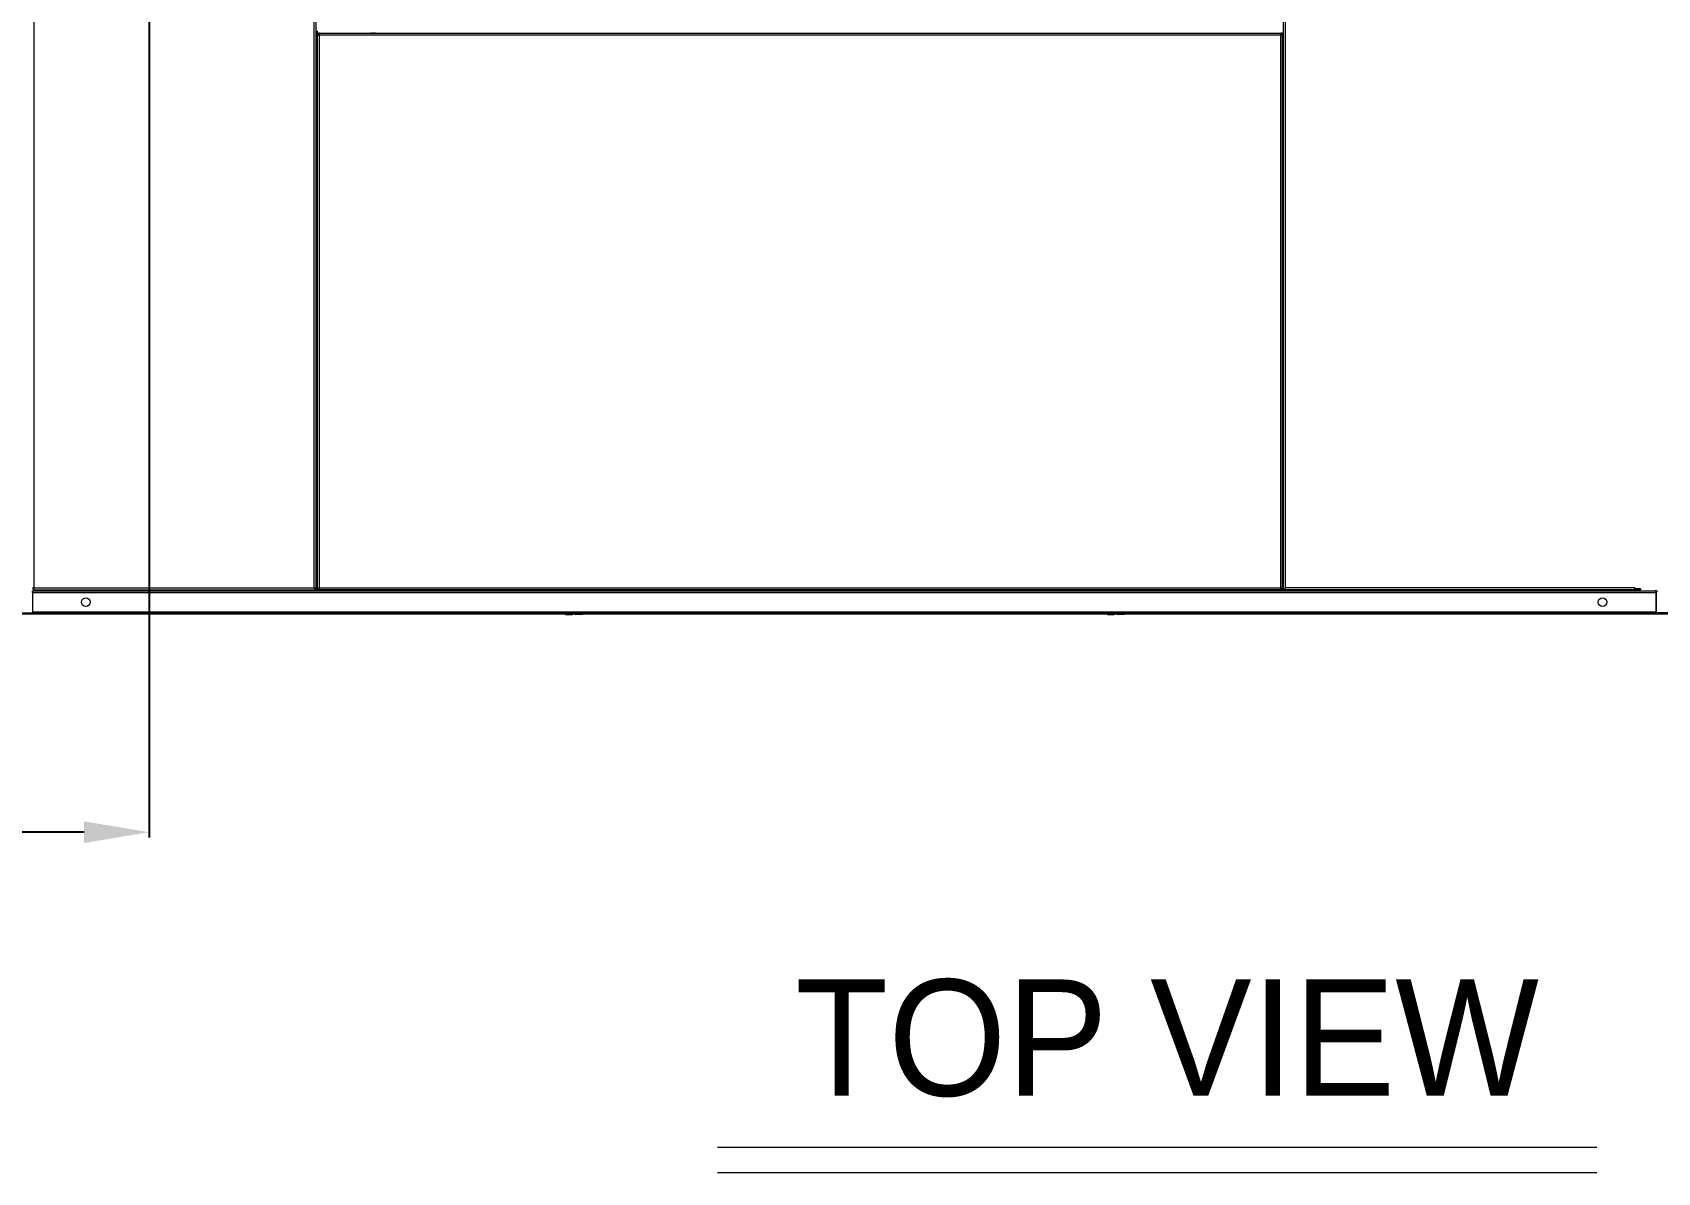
# Model space of a CAD drawing. Header units: millimetres. Extents: x -17070 to 52290, y -291348 to 40308.
# Drawn here: x 32170 to 35170, y 31771 to 33874 of the extents above; entities that cross this region are included whole.
import ezdxf
from ezdxf.enums import TextEntityAlignment as Align

# ---------------------------------------------------------------- set-up
doc = ezdxf.new("R2010")
doc.units = ezdxf.units.MM
doc.layers.add('냉각탑_box', color=1, linetype='Continuous')
doc.layers.add('냉각탑_text', color=3, linetype='Continuous')
doc.styles.get("Standard").update_dxf_attribs({"font": 'arial.ttf'})
doc.styles.add('돋움', font='Dotum.ttf')
doc.dimstyles.new('1.40', dxfattribs={"dimscale": 20, "dimtxt": 1.5, "dimasz": 1, "dimexe": 0.5, "dimexo": 0.5, "dimgap": 0.5, "dimtad": 1, "dimdec": 0, "dimzin": 0, "dimdsep": 46, "dimtxsty": 'Standard', "dimcen": 0, "dimclrd": 2, "dimclre": 2, "dimclrt": 3, "dimadec": 0, "dimazin": 0, "dimtfac": 1, "dimtdec": 0, "dimtmove": 0, "dimatfit": 0, "dimfxl": 1, "dimtolj": 1, "dimtzin": 0, "dimlwd": -1, "dimlwe": -1, "dimarcsym": 0})

# ---------------------------------------------------------------- blocks, each defined once
blk = doc.blocks.new('*D580')
at = {"color": 2, "transparency": 16777216}
for p, q in [((31170, 34802), (31170, 32388.6)), ((32385.2, 34802), (32385.2, 32388.6)), ((32265.2, 32398.6), (31290, 32398.6))]:
    blk.add_line(p, q, dxfattribs=at)
for points in [[(31290, 32418.6), (31290, 32378.6), (31170, 32398.6)], [(32265.2, 32418.6), (32265.2, 32378.6), (32385.2, 32398.6)]]:
    blk.add_solid(points, dxfattribs=at)
at = {"layer": 'Defpoints', "color": 0, "transparency": 16777216}
for p in [(31170, 34902), (32385.2, 34902), (31170, 32398.6)]:
    blk.add_point(p, dxfattribs=at)
at = {"color": 3, "lineweight": 20, "transparency": 16777216, "insert": (31777.6, 32530.1), "char_height": 140, "attachment_point": 5}
blk.add_mtext('\\A1;1215', dxfattribs=at)
blk = doc.blocks.new('*D581')
at = {"color": 2, "transparency": 16777216}
for p, q in [((32285.2, 34902), (29700.3, 34902)), ((29710.3, 34782), (29710.3, 32922)), ((32285.2, 32802), (29700.3, 32802))]:
    blk.add_line(p, q, dxfattribs=at)
for points in [[(29690.3, 34782), (29730.3, 34782), (29710.3, 34902)], [(29690.3, 32922), (29730.3, 32922), (29710.3, 32802)]]:
    blk.add_solid(points, dxfattribs=at)
at = {"layer": 'Defpoints', "color": 0, "transparency": 16777216}
for p in [(32385.2, 34902), (29710.3, 32802), (32385.2, 32802)]:
    blk.add_point(p, dxfattribs=at)
at = {"color": 3, "lineweight": 20, "transparency": 16777216, "insert": (29578.8, 33852), "char_height": 140, "attachment_point": 5, "rotation": 90}
blk.add_mtext('\\A1;2100', dxfattribs=at)
blk = doc.blocks.new('4')
at = {"color": 7, "lineweight": 20}
for p, q in [((32173.1, 32849.4), (32173.1, 36954.6)), ((32690.3, 32849.4), (32690.3, 36954.6)), ((32693.7, 32847.7), (32693.7, 36956.3)), ((34479.7, 32847.7), (34479.7, 36956.3)), ((34483.1, 32849.4), (34483.1, 36954.6)), ((34474.3, 33872.5), (32699.1, 33872.5)), ((34474.3, 33869.1), (32699.1, 33869.1)), ((34474.3, 32848.9), (32699.1, 32848.9)), ((32170, 32840.6), (35166.6, 32840.6)), ((32171.7, 32844), (35164.9, 32844)), ((34474.3, 32845.5), (32699.1, 32845.5)), ((32170, 32805.4), (35166.6, 32805.4)), ((32170, 32802), (35166.6, 32802))]:
    blk.add_line(p, q, dxfattribs=at)
at = {"color": 7, "lineweight": 20, "ltscale": 0.003042}
blk.add_line((32695.7, 33876.9), (32695.7, 33869.6), dxfattribs=at)
at = {"color": 7, "lineweight": 20, "ltscale": 0.000833333}
for p, q in [((32697.7, 33869.6), (32695.7, 33869.6)), ((32696, 33870.5), (32696, 33872.5)), ((34474.3, 33870.5), (34474.3, 33872.5)), ((34475.7, 33869.6), (34477.7, 33869.6)), ((34477.4, 33870.5), (34477.4, 33872.5)), ((32697.7, 32848.4), (32695.7, 32848.4)), ((34475.7, 32848.4), (34477.7, 32848.4)), ((32696, 32847.5), (32696, 32845.5)), ((34474.3, 32847.5), (34474.3, 32845.5)), ((34477.4, 32847.5), (34477.4, 32845.5))]:
    blk.add_line(p, q, dxfattribs=at)
at = {"color": 7, "lineweight": 20, "ltscale": 0.000208333}
for p, q in [((32695.7, 33869.6), (32695.7, 33869.1)), ((32697.7, 33869.6), (32697.7, 33869.1)), ((34475.7, 33869.1), (34475.7, 33869.6)), ((34477.7, 33869.1), (34477.7, 33869.6)), ((32695.7, 32848.9), (32695.7, 32848.4)), ((32697.7, 32848.9), (32697.7, 32848.4)), ((34475.7, 32848.4), (34475.7, 32848.9)), ((34477.7, 32848.4), (34477.7, 32848.9))]:
    blk.add_line(p, q, dxfattribs=at)
at = {"color": 7, "lineweight": 20, "ltscale": 0.362583}
for p, q in [((32695.7, 33869.1), (32695.7, 32848.9)), ((32699.1, 33869.1), (32699.1, 32848.9)), ((34474.3, 32848.9), (34474.3, 33869.1)), ((34477.7, 32848.9), (34477.7, 33869.1))]:
    blk.add_line(p, q, dxfattribs=at)
at = {"color": 7, "lineweight": 20, "ltscale": 0.001417}
for p, q in [((32695.7, 33869.1), (32699.1, 33869.1)), ((32699.1, 33869.1), (32699.1, 33872.5)), ((34474.3, 33869.1), (34474.3, 33872.5)), ((34477.7, 33869.1), (34474.3, 33869.1)), ((32695.7, 32848.9), (32699.1, 32848.9)), ((32699.1, 32848.9), (32699.1, 32845.5)), ((34477.7, 32848.9), (34474.3, 32848.9)), ((34474.3, 32848.9), (34474.3, 32845.5)), ((32170, 32805.4), (32170, 32802)), ((35129, 32805.4), (35129, 32802)), ((35166.6, 32805.4), (35166.6, 32802))]:
    blk.add_line(p, q, dxfattribs=at)
at = {"color": 7, "lineweight": 20, "ltscale": 0.001292}
for p, q in [((32696, 33872.5), (32699.1, 33872.5)), ((32696, 33870.5), (32699.1, 33870.5)), ((34477.4, 33872.5), (34474.3, 33872.5)), ((34477.4, 33870.5), (34474.3, 33870.5)), ((32696, 32847.5), (32699.1, 32847.5)), ((32696, 32845.5), (32699.1, 32845.5)), ((34477.4, 32847.5), (34474.3, 32847.5)), ((34477.4, 32845.5), (34474.3, 32845.5))]:
    blk.add_line(p, q, dxfattribs=at)
at = {"color": 7, "lineweight": 20, "ltscale": 0.000583333}
for p, q in [((32699.1, 33869.6), (32697.7, 33869.6)), ((34474.3, 33869.6), (34475.7, 33869.6)), ((32699.1, 32848.4), (32697.7, 32848.4)), ((32697.7, 32848), (32699.1, 32848)), ((34474.3, 32848.4), (34475.7, 32848.4)), ((35132.1, 32847.7), (35130.7, 32847.7))]:
    blk.add_line(p, q, dxfattribs=at)
at = {"color": 7, "lineweight": 20, "ltscale": 0.000625}
for p, q in [((32699.1, 33872.5), (32699.1, 33874)), ((32795.8, 33872.5), (32795.8, 33874)), ((32799.2, 33872.5), (32799.2, 33874))]:
    blk.add_line(p, q, dxfattribs=at)
at = {"color": 7, "lineweight": 20, "ltscale": 0.000128159}
for p, q in [((32699.1, 33872.2), (32699.1, 33872.5)), ((32699.1, 32845.9), (32699.1, 32845.5))]:
    blk.add_line(p, q, dxfattribs=at)
at = {"color": 7, "lineweight": 20, "ltscale": 0.000354584}
for p, q in [((32802.4, 33873.2), (32802.4, 33874)), ((34476, 33873.2), (34476, 33874))]:
    blk.add_line(p, q, dxfattribs=at)
at = {"color": 7, "lineweight": 20, "ltscale": 0.000270413}
blk.add_line((32802.4, 33872.5), (32802.4, 33873.2), dxfattribs=at)
at = {"color": 7, "lineweight": 20, "ltscale": 0.000374989}
blk.add_line((34474.3, 33869.6), (34474.3, 33870.5), dxfattribs=at)
at = {"color": 7, "lineweight": 20, "ltscale": 0.000208344}
blk.add_line((34474.3, 33869.6), (34474.3, 33869.1), dxfattribs=at)
at = {"color": 7, "lineweight": 20, "ltscale": 0.000270414}
blk.add_line((34476, 33872.5), (34476, 33873.2), dxfattribs=at)
at = {"color": 7, "lineweight": 20, "ltscale": 0.000124937}
blk.add_line((34477.7, 33872.5), (34477.4, 33872.5), dxfattribs=at)
at = {"color": 7, "lineweight": 20, "ltscale": 0.000375}
for p, q in [((34477.7, 33871.6), (34477.7, 33872.5)), ((34477.7, 32850.4), (34477.7, 32849.5)), ((32172.6, 32846), (32171.7, 32846)), ((32690.8, 32846), (32691.7, 32846)), ((34482.6, 32846), (34481.7, 32846)), ((35127.8, 32846), (35128.7, 32846))]:
    blk.add_line(p, q, dxfattribs=at)
at = {"color": 7, "lineweight": 20, "ltscale": 0.000833336}
blk.add_line((34477.7, 33869.6), (34477.7, 33871.6), dxfattribs=at)
at = {"color": 7, "lineweight": 20, "ltscale": 0.000547189}
for p, q in [((32695, 33364.7), (32693.7, 33364.7)), ((32695, 33359.3), (32693.7, 33359.3))]:
    blk.add_line(p, q, dxfattribs=at)
at = {"color": 7, "lineweight": 20, "ltscale": 0.000414935}
for p, q in [((32694.7, 33364), (32694, 33364.7)), ((32694.7, 33360.1), (32694, 33359.3)), ((32694.7, 32847), (32694, 32847.7)), ((35167.4, 32843.1), (35166.6, 32842.3))]:
    blk.add_line(p, q, dxfattribs=at)
at = {"color": 7, "lineweight": 20, "ltscale": 0.23175}
blk.add_line((32170, 32849.4), (32690.3, 32849.4), dxfattribs=at)
at = {"color": 7, "lineweight": 20, "ltscale": 0.000251269}
blk.add_line((32696, 32848), (32695.4, 32848), dxfattribs=at)
at = {"color": 7, "lineweight": 20, "ltscale": 0.000208346}
blk.add_line((32697.7, 32847.5), (32697.7, 32848), dxfattribs=at)
at = {"color": 7, "lineweight": 20, "ltscale": 0.000208322}
blk.add_line((34474.3, 32848.9), (34474.3, 32848.4), dxfattribs=at)
at = {"color": 7, "lineweight": 20, "ltscale": 0.000375003}
blk.add_line((34476, 32848.4), (34476, 32847.5), dxfattribs=at)
at = {"color": 7, "lineweight": 20, "ltscale": 0.000833328}
blk.add_line((34477.7, 32876), (34479.7, 32876), dxfattribs=at)
at = {"color": 7, "lineweight": 20, "ltscale": 0.00083334}
blk.add_line((34479.7, 32849.4), (34477.7, 32849.4), dxfattribs=at)
at = {"color": 7, "lineweight": 20, "ltscale": 0.268417}
blk.add_line((35127.3, 32849.4), (34483.1, 32849.4), dxfattribs=at)
at = {"color": 7, "lineweight": 20, "ltscale": 0.000562932}
for p, q in [((32171, 32847.7), (32170, 32847.7)), ((32693.7, 32847.7), (32692.3, 32847.7)), ((34481, 32847.7), (34479.7, 32847.7)), ((35129.3, 32847.7), (35130.7, 32847.7))]:
    blk.add_line(p, q, dxfattribs=at)
at = {"color": 7, "lineweight": 20, "ltscale": 0.001131}
for p, q in [((32170, 32840.6), (32170, 32843.4)), ((35166.6, 32843.4), (35166.6, 32840.6))]:
    blk.add_line(p, q, dxfattribs=at)
at = {"color": 7, "lineweight": 20, "ltscale": 0.014667}
for p, q in [((32170, 32840.6), (32170, 32805.4)), ((35166.6, 32840.6), (35166.6, 32805.4))]:
    blk.add_line(p, q, dxfattribs=at)
at = {"color": 7, "lineweight": 20, "ltscale": 0.000502197}
for p, q in [((32172.2, 32847.7), (32171, 32847.7)), ((34482.2, 32847.7), (34481, 32847.7)), ((35128.1, 32847.7), (35129.3, 32847.7))]:
    blk.add_line(p, q, dxfattribs=at)
at = {"color": 7, "lineweight": 20, "ltscale": 0.000293404}
for p, q in [((32171.7, 32847.7), (32171.7, 32847)), ((32691.7, 32847.7), (32691.7, 32847)), ((34481.7, 32847.7), (34481.7, 32847)), ((35128.7, 32847.7), (35128.7, 32847))]:
    blk.add_line(p, q, dxfattribs=at)
at = {"color": 7, "lineweight": 20, "ltscale": 0.000414929}
for p, q in [((32171.7, 32846), (32171.7, 32847)), ((32691.7, 32846), (32691.7, 32847)), ((34481.7, 32847), (34481.7, 32846)), ((35128.7, 32847), (35128.7, 32846))]:
    blk.add_line(p, q, dxfattribs=at)
at = {"color": 7, "lineweight": 20, "ltscale": 0.232167}
blk.add_line((32171.7, 32846), (32690.8, 32846), dxfattribs=at)
at = {"color": 7, "lineweight": 20, "ltscale": 1.08536e-05}
blk.add_line((32171.7, 32844), (32171.7, 32844), dxfattribs=at)
at = {"color": 7, "lineweight": 20, "ltscale": 8.21853e-06}
blk.add_line((32172.6, 32844), (32172.6, 32844), dxfattribs=at)
at = {"color": 7, "lineweight": 20, "ltscale": 1.28301e-05}
blk.add_line((32172.6, 32844), (32172.6, 32844), dxfattribs=at)
at = {"color": 7, "lineweight": 20, "ltscale": 1.62238e-05}
blk.add_line((32173.2, 32844), (32173.2, 32844), dxfattribs=at)
at = {"color": 7, "lineweight": 20, "ltscale": 2.41018e-05}
blk.add_line((32173.2, 32844), (32173.2, 32844), dxfattribs=at)
at = {"color": 7, "lineweight": 20, "ltscale": 3.6506e-06}
blk.add_line((32173.2, 32844), (32173.2, 32844), dxfattribs=at)
at = {"color": 7, "lineweight": 20, "ltscale": 0.000833321}
for p, q in [((32662.5, 32844), (32662.5, 32846)), ((34662.5, 32844), (34662.5, 32846))]:
    blk.add_line(p, q, dxfattribs=at)
at = {"color": 7, "lineweight": 20, "ltscale": 0.000250012}
blk.add_line((32691.7, 32846), (32692.3, 32846), dxfattribs=at)
at = {"color": 7, "lineweight": 20, "ltscale": 0.000708333}
for p, q in [((32692.3, 32846), (32692.3, 32847.7)), ((35168.3, 32804), (35166.6, 32804))]:
    blk.add_line(p, q, dxfattribs=at)
at = {"color": 7, "lineweight": 20, "ltscale": 0.001512}
blk.add_line((32696, 32846), (32692.3, 32846), dxfattribs=at)
at = {"color": 7, "lineweight": 20, "ltscale": 0.000547135}
blk.add_line((32695, 32847.7), (32693.7, 32847.7), dxfattribs=at)
at = {"color": 7, "lineweight": 20, "ltscale": 0.000499589}
for p, q in [((32848.2, 32844.3), (32848.2, 32845.5)), ((32888.2, 32844.3), (32888.2, 32845.5)), ((33314.7, 32844.3), (33314.7, 32845.5)), ((33384.7, 32844.3), (33384.7, 32845.5)), ((34323.1, 32844.3), (34323.1, 32845.5)), ((34363.1, 32844.3), (34363.1, 32845.5))]:
    blk.add_line(p, q, dxfattribs=at)
at = {"color": 7, "lineweight": 20, "ltscale": 0.016667}
for p, q in [((32888.2, 32844.3), (32848.2, 32844.3)), ((34363.1, 32844.3), (34323.1, 32844.3))]:
    blk.add_line(p, q, dxfattribs=at)
at = {"color": 7, "lineweight": 20, "ltscale": 8.94681e-06}
blk.add_line((33166.1, 32844), (33166, 32844), dxfattribs=at)
at = {"color": 7, "lineweight": 20, "ltscale": 1.51616e-05}
blk.add_line((33166.1, 32844), (33166, 32844), dxfattribs=at)
at = {"color": 7, "lineweight": 20, "ltscale": 2.69547e-06}
blk.add_line((33166.1, 32844), (33166, 32844), dxfattribs=at)
at = {"color": 7, "lineweight": 20, "ltscale": 2.70045e-06}
blk.add_line((33173.1, 32844), (33173.1, 32844), dxfattribs=at)
at = {"color": 7, "lineweight": 20, "ltscale": 8.40029e-06}
blk.add_line((33173.1, 32844), (33173.1, 32844), dxfattribs=at)
at = {"color": 7, "lineweight": 20, "ltscale": 1.51768e-05}
blk.add_line((33173.1, 32844), (33173.1, 32844), dxfattribs=at)
at = {"color": 7, "lineweight": 20, "ltscale": 0.029167}
blk.add_line((33384.7, 32844.3), (33314.7, 32844.3), dxfattribs=at)
at = {"color": 7, "lineweight": 20, "ltscale": 3.50751e-06}
blk.add_line((34166.6, 32844), (34166.5, 32844), dxfattribs=at)
at = {"color": 7, "lineweight": 20, "ltscale": 1.0193e-05}
blk.add_line((34166.6, 32844), (34166.5, 32844), dxfattribs=at)
at = {"color": 7, "lineweight": 20, "ltscale": 1.41996e-05}
blk.add_line((34166.6, 32844), (34166.5, 32844), dxfattribs=at)
at = {"color": 7, "lineweight": 20, "ltscale": 8.67599e-06}
blk.add_line((34173.6, 32844), (34173.6, 32844), dxfattribs=at)
at = {"color": 7, "lineweight": 20, "ltscale": 1.72064e-05}
blk.add_line((34173.6, 32844), (34173.6, 32844), dxfattribs=at)
at = {"color": 7, "lineweight": 20, "ltscale": 3.38591e-06}
blk.add_line((34173.6, 32844), (34173.6, 32844), dxfattribs=at)
at = {"color": 7, "lineweight": 20, "ltscale": 0.001792}
blk.add_line((34481.7, 32846), (34477.4, 32846), dxfattribs=at)
at = {"color": 7, "lineweight": 20, "ltscale": 0.268833}
blk.add_line((35127.8, 32846), (34482.6, 32846), dxfattribs=at)
at = {"color": 7, "lineweight": 20, "ltscale": 0.004015}
for p, q in [((35138.3, 32847.6), (35128.7, 32847.6)), ((35138.3, 32846), (35128.7, 32846))]:
    blk.add_line(p, q, dxfattribs=at)
at = {"color": 7, "lineweight": 20, "ltscale": 0.000666667}
for p, q in [((35138.3, 32847.6), (35138.3, 32846)), ((33153.8, 32800.4), (33153.8, 32802)), ((33185.3, 32800.4), (33185.3, 32802)), ((34154.3, 32800.4), (34154.3, 32802)), ((34185.8, 32800.4), (34185.8, 32802))]:
    blk.add_line(p, q, dxfattribs=at)
at = {"color": 7, "lineweight": 20, "ltscale": 0.000875002}
blk.add_line((35164.9, 32844), (35167, 32844), dxfattribs=at)
at = {"color": 7, "lineweight": 20, "ltscale": 7.43254e-06}
blk.add_line((35165, 32844), (35164.9, 32844), dxfattribs=at)
at = {"color": 7, "lineweight": 20, "ltscale": 7.59711e-06}
blk.add_line((35166.5, 32844), (35166.4, 32844), dxfattribs=at)
at = {"color": 7, "lineweight": 20, "ltscale": 2.4526e-05}
blk.add_line((35166.5, 32844), (35166.4, 32844), dxfattribs=at)
at = {"color": 7, "lineweight": 20, "ltscale": 0.000708334}
blk.add_line((35168.3, 32840.6), (35166.6, 32840.6), dxfattribs=at)
at = {"color": 7, "lineweight": 20, "ltscale": 8.25854e-06}
blk.add_line((35167.1, 32844), (35167, 32844), dxfattribs=at)
at = {"color": 7, "lineweight": 20, "ltscale": 0.000364732}
blk.add_line((35168.8, 32843.4), (35168.2, 32842.8), dxfattribs=at)
at = {"color": 7, "lineweight": 20, "ltscale": 0.000733899}
blk.add_line((35168.2, 32841.5), (35168.2, 32843.2), dxfattribs=at)
at = {"color": 7, "lineweight": 20, "ltscale": 0.01525}
blk.add_line((35168.3, 32804), (35168.3, 32840.6), dxfattribs=at)
at = {"ltscale": 500}
blk.add_line((31170, 32802), (37569.9, 32802), dxfattribs=at)
at = {"color": 7, "lineweight": 20, "ltscale": 0.001083}
blk.add_line((37569.9, 32803.2), (32170, 32803.2), dxfattribs=at)
at = {"lineweight": 20}
blk.add_line((37568.8, 32802), (32170, 32802), dxfattribs=at)
at = {"color": 7, "lineweight": 20, "ltscale": 0.005083}
for p, q in [((33153.8, 32800.4), (33166, 32800.4)), ((33185.3, 32800.4), (33173.1, 32800.4)), ((34154.3, 32800.4), (34166.5, 32800.4)), ((34185.8, 32800.4), (34173.6, 32800.4))]:
    blk.add_line(p, q, dxfattribs=at)
at = {"color": 7, "lineweight": 20, "ltscale": 0.000166674}
blk.add_line((35166.6, 32802), (35167, 32802), dxfattribs=at)
at = {"color": 7, "lineweight": 20, "ltscale": 0.000271024}
blk.add_line((35166.9, 32802.7), (35166.9, 32802), dxfattribs=at)
at = {"color": 7, "lineweight": 20, "ltscale": 0.000333326}
blk.add_line((35168.2, 32803.2), (35168.2, 32804), dxfattribs=at)
at = {"color": 7, "lineweight": 20}
for centre in [(32268.3, 32823), (35068.3, 32823)]:
    blk.add_circle(centre, 8, dxfattribs=at)
for centre, radius, start, end in [((32792.8, 33864), 13.3, 40.1056, 43.8741), ((34485.5, 33864), 13.3, 136.1259, 139.8944), ((32692.3, 33366.4), 3.4, 294.3152, 359.7596), ((32692.3, 33357.6), 3.4, 0.2405, 65.6848), ((32692.3, 32849.4), 3.4, 270, 359.7595), ((32699.1, 32849.4), 3.4, 197.1054, 213.9754), ((32699.1, 32849.4), 1.4, 225.5859, 270), ((32637.7, 32849.2), 5.2, 217.9803, 269.5814), ((34637.7, 32849.2), 5.2, 217.9803, 270), ((35164.9, 32840.6), 3.4, 0, 90), ((35167, 32841.2), 2.8, 0, 90), ((35166.4, 32840.6), 3.4, 0, 1), ((33166, 32803.2), 2.8, 270, 334.6227), ((33173.1, 32803.2), 2.8, 205.3773, 270), ((34166.5, 32803.2), 2.8, 270, 334.6227), ((34173.6, 32803.2), 2.8, 205.3773, 270), ((35164.9, 32805.4), 3.4, 300, 335.684), ((35166.4, 32805.4), 3.4, 278.4565, 294.1479), ((35167, 32803.2), 1.2, 270, 0), ((35167, 32803.2), 2.8, 334.6185, 0)]:
    blk.add_arc(centre, radius, start, end, dxfattribs=at)
blk.add_ellipse((35132.5, 32849.4), major_axis=(0, 3.4), ratio=0.766044, start_param=2.094462, end_param=2.128772, dxfattribs=at)
for points in [[(32695, 33364.7), (32695.2, 33365.1), (32695.4, 33365.4), (32695.6, 33365.8), (32695.7, 33366.1), (32695.7, 33366.4)], [(32695, 33359.3), (32695.2, 33359), (32695.4, 33358.7), (32695.6, 33358.3), (32695.7, 33358), (32695.7, 33357.6)], [(32171, 32847.7), (32171.4, 32848.1), (32171.8, 32848.4), (32172.2, 32848.8), (32172.6, 32849.1), (32173.1, 32849.4)], [(32171.7, 32847), (32172, 32847.4), (32172.2, 32847.9), (32172.5, 32848.4), (32172.8, 32848.9), (32173.1, 32849.4)], [(32691.7, 32847), (32691.4, 32847.4), (32691.1, 32847.9), (32690.8, 32848.4), (32690.5, 32848.9), (32690.3, 32849.4)], [(32692.3, 32847.7), (32692, 32848.1), (32691.6, 32848.4), (32691.1, 32848.8), (32690.7, 32849.1), (32690.3, 32849.4)], [(32695, 32847.7), (32695.2, 32848.1), (32695.4, 32848.4), (32695.6, 32848.8), (32695.7, 32849.1), (32695.7, 32849.4)], [(34481, 32847.7), (34481.4, 32848.1), (34481.8, 32848.4), (34482.2, 32848.8), (34482.6, 32849.1), (34483.1, 32849.4)], [(34481.7, 32847), (34482, 32847.4), (34482.2, 32847.9), (34482.5, 32848.4), (34482.8, 32848.9), (34483.1, 32849.4)], [(35129.3, 32847.7), (35129, 32848.1), (35128.6, 32848.4), (35128.1, 32848.8), (35127.7, 32849.1), (35127.3, 32849.4)], [(35128.7, 32847), (35128.4, 32847.4), (35128.1, 32847.9), (35127.8, 32848.4), (35127.5, 32848.9), (35127.3, 32849.4)], [(32170, 32843.4), (32170.4, 32843.6), (32170.7, 32843.8), (32171.1, 32844), (32171.4, 32844), (32171.7, 32844)], [(35166.6, 32843.4), (35166.3, 32843.6), (35166, 32843.8), (35165.6, 32844), (35165.3, 32844), (35164.9, 32844)], [(35168.2, 32843.2), (35168, 32843.5), (35167.8, 32843.8), (35167.5, 32844), (35167.3, 32844), (35167, 32844)]]:
    blk.add_open_spline(points, degree=5, dxfattribs=at)

msp = doc.modelspace()

# ---------------------------------------------------------------- linework, layer by layer
at = {"layer": '냉각탑_box', "lineweight": 20}
for p, q in [((33434.6, 31817.4), (35057.9, 31817.4)), ((33434.6, 31770.7), (35057.9, 31770.7))]:
    msp.add_line(p, q, dxfattribs=at)

# ---------------------------------------------------------------- block references
msp.add_blockref('4', (0, 0))

# ---------------------------------------------------------------- texts
at = {"layer": '냉각탑_text', "lineweight": 20, "style": '돋움'}
msp.add_text('TOP VIEW', height=214.63, dxfattribs=at).set_placement((34264.5, 32019.5), align=Align.MIDDLE_CENTER)

# ---------------------------------------------------------------- dimensions: what is measured, and where the dimension line sits
at = {"lineweight": 20}
dim = msp.add_linear_dim(base=(29710.3, 32802), p1=(32385.2, 34902), p2=(32385.2, 32802), angle=90, dimstyle='1.40', override={"dimtxt": 7, "dimasz": 6, "dimexo": 5, "dimgap": 3}, dxfattribs=at)
dim.commit()
dim.dimension.update_dxf_attribs({"geometry": '*D581', "text_midpoint": (29578.8, 33852)})
dim = msp.add_linear_dim(base=(31170, 32398.6), p1=(32385.2, 34902), p2=(31170, 34902), dimstyle='1.40', override={"dimtxt": 7, "dimasz": 6, "dimexo": 5, "dimgap": 3}, dxfattribs=at)
dim.commit()
dim.dimension.update_dxf_attribs({"geometry": '*D580', "text_midpoint": (31777.6, 32530.1)})

doc.saveas('drawing.dxf')
